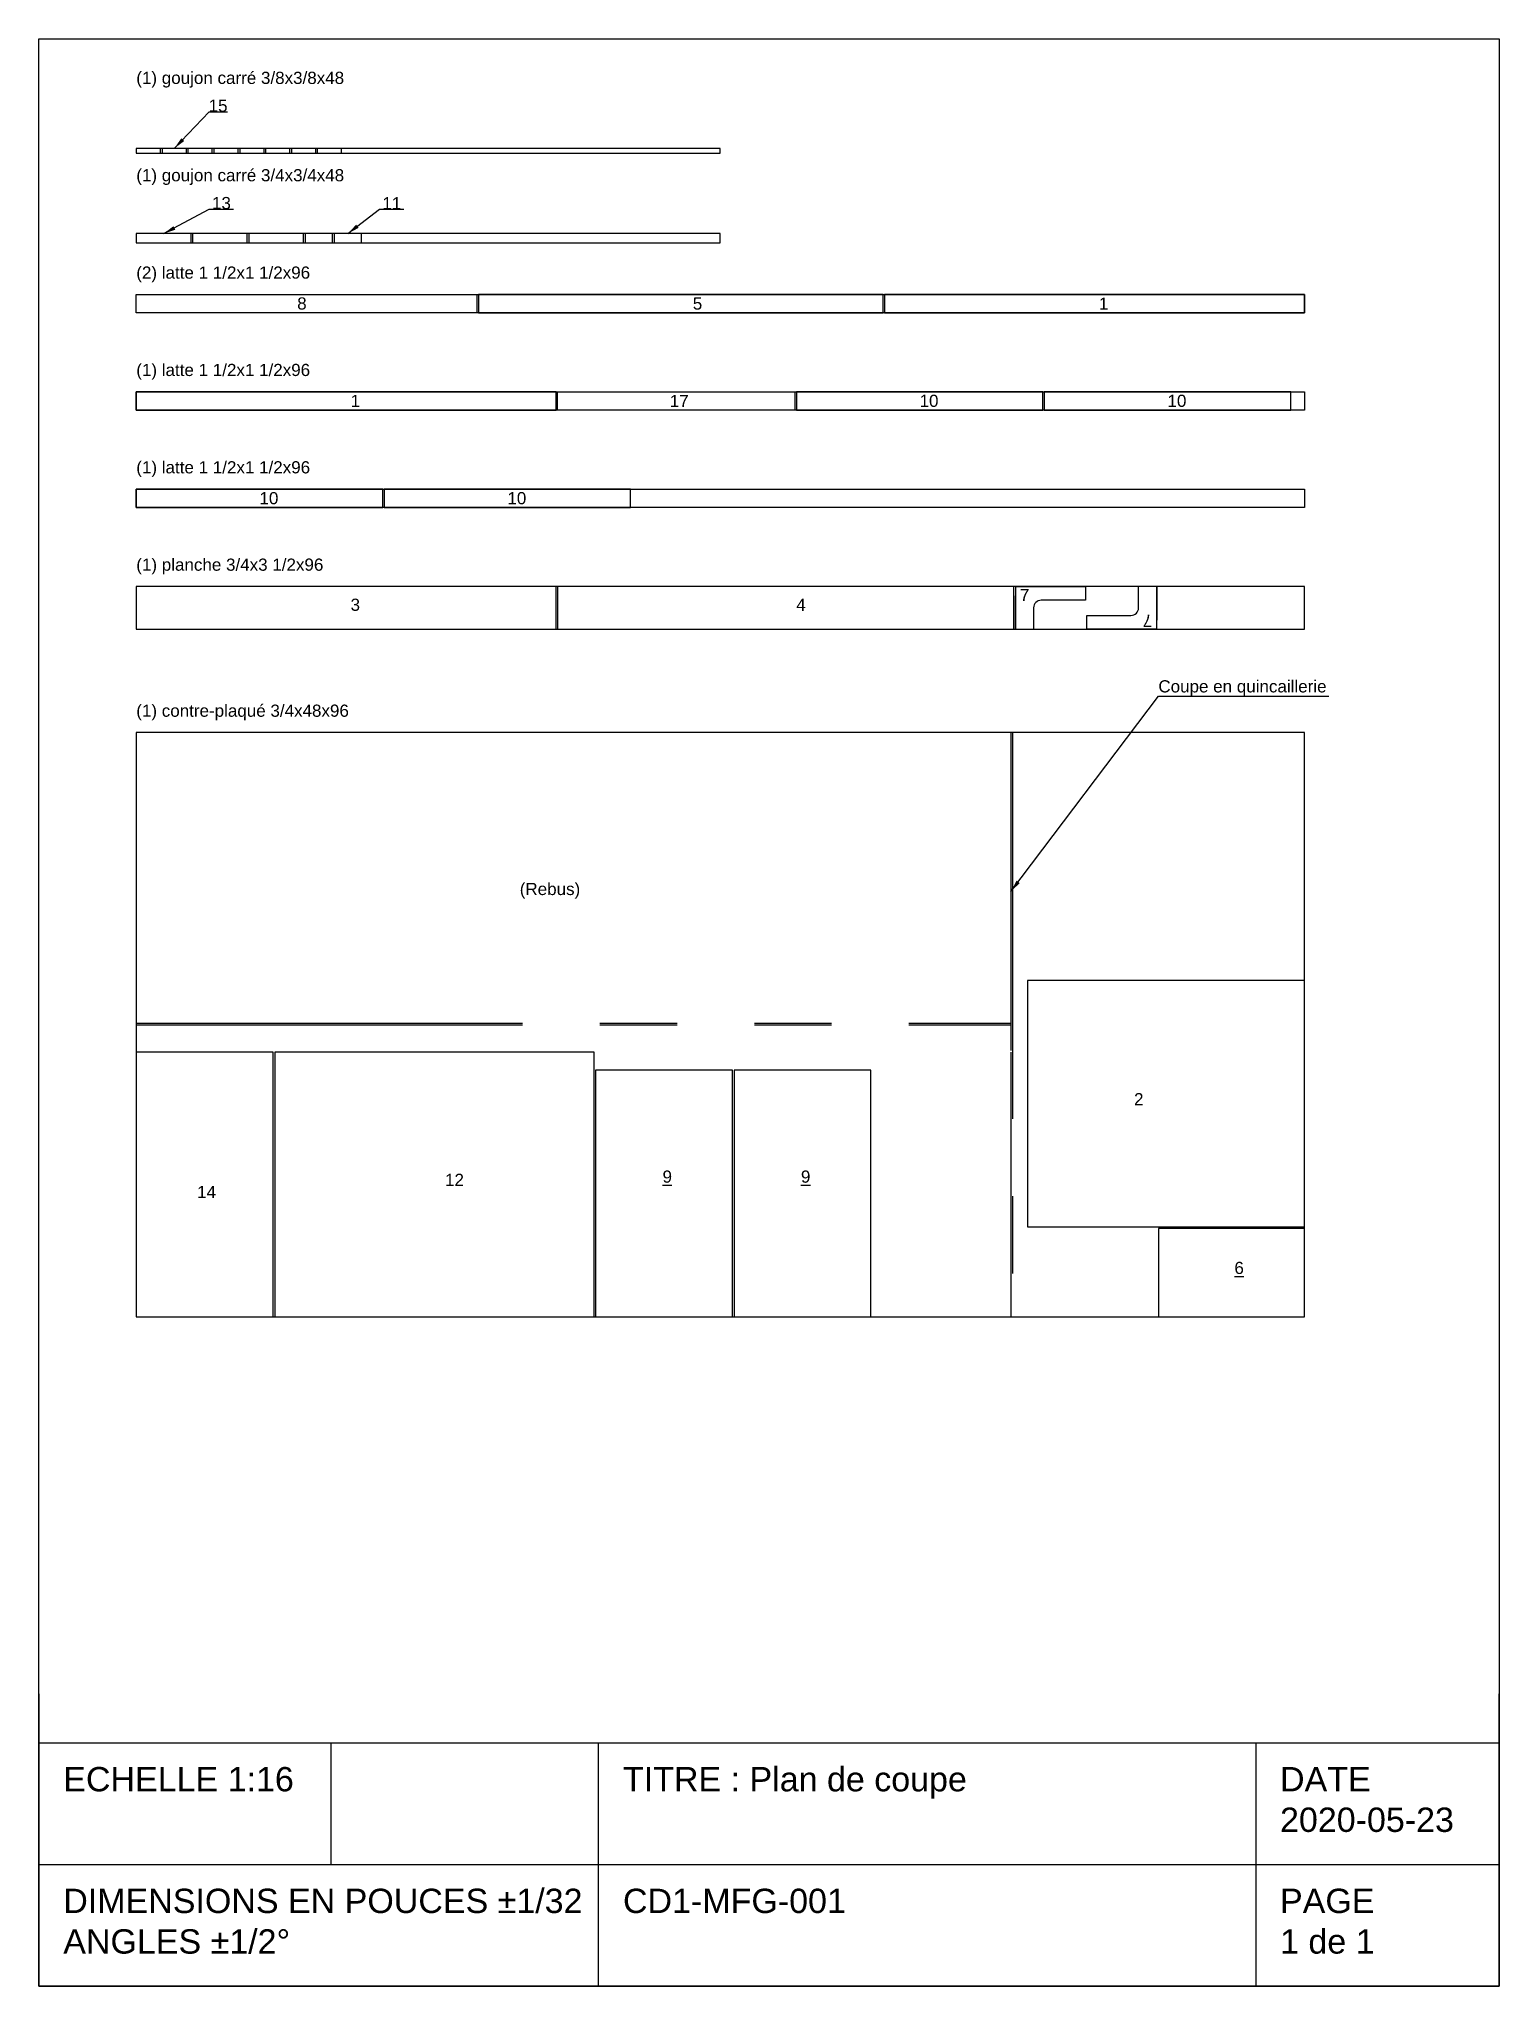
# Model space of a CAD drawing. Header units: inches. Extents: x -4 to 116, y -44 to 116.
import ezdxf

# ---------------------------------------------------------------- set-up
doc = ezdxf.new("R2010")
doc.units = ezdxf.units.IN
doc.header["$MEASUREMENT"] = 0
doc.linetypes.add('PHANTOM', pattern=[63.5, 31.75, -6.35, 6.35, -6.35, 6.35, -6.35])
doc.layers.get('0').update_dxf_attribs({"lineweight": 25})
doc.styles.add('QCADDimTextStyle', font='txt')
doc.styles.add('textstyle11', font='')
doc.styles.add('textstyle12', font='')
doc.styles.add('textstyle13', font='')
doc.styles.add('textstyle14', font='')
doc.styles.add('textstyle15', font='')
doc.styles.add('textstyle16', font='')
doc.styles.add('textstyle17', font='')
doc.styles.add('textstyle18', font='')
doc.styles.add('textstyle19', font='')
doc.styles.add('textstyle20', font='')
doc.styles.add('textstyle21', font='')
doc.styles.add('textstyle22', font='')
doc.styles.add('textstyle23', font='')
doc.styles.add('textstyle24', font='')
doc.styles.add('textstyle25', font='')
doc.styles.add('textstyle26', font='')
doc.styles.add('textstyle27', font='')
doc.styles.add('textstyle28', font='')
doc.styles.add('textstyle29', font='')
doc.styles.add('textstyle30', font='')
doc.styles.add('textstyle31', font='')
doc.styles.add('textstyle32', font='')
doc.styles.add('textstyle33', font='')
doc.styles.add('textstyle34', font='')
doc.styles.add('textstyle35', font='')
doc.styles.add('textstyle36', font='')
doc.styles.add('textstyle37', font='')
doc.styles.add('textstyle38', font='')
doc.styles.add('textstyle39', font='')
doc.styles.add('textstyle40', font='')
doc.styles.add('textstyle41', font='')
doc.styles.get('textstyle11').set_extended_font_data('Arial')
doc.styles.get('textstyle12').set_extended_font_data('Arial')
doc.styles.get('textstyle13').set_extended_font_data('Arial')
doc.styles.get('textstyle14').set_extended_font_data('Arial')
doc.styles.get('textstyle15').set_extended_font_data('Arial')
doc.styles.get('textstyle16').set_extended_font_data('Arial')
doc.styles.get('textstyle17').set_extended_font_data('Arial')
doc.styles.get('textstyle18').set_extended_font_data('Arial')
doc.styles.get('textstyle19').set_extended_font_data('Arial')
doc.styles.get('textstyle20').set_extended_font_data('Arial')
doc.styles.get('textstyle21').set_extended_font_data('Arial')
doc.styles.get('textstyle22').set_extended_font_data('Arial')
doc.styles.get('textstyle23').set_extended_font_data('Arial')
doc.styles.get('textstyle24').set_extended_font_data('Arial')
doc.styles.get('textstyle25').set_extended_font_data('Arial')
doc.styles.get('textstyle26').set_extended_font_data('Arial')
doc.styles.get('textstyle27').set_extended_font_data('Arial')
doc.styles.get('textstyle28').set_extended_font_data('Arial')
doc.styles.get('textstyle29').set_extended_font_data('Arial')
doc.styles.get('textstyle30').set_extended_font_data('Arial')
doc.styles.get('textstyle31').set_extended_font_data('Arial')
doc.styles.get('textstyle32').set_extended_font_data('Arial')
doc.styles.get('textstyle33').set_extended_font_data('Arial')
doc.styles.get('textstyle34').set_extended_font_data('Arial')
doc.styles.get('textstyle35').set_extended_font_data('Arial')
doc.styles.get('textstyle36').set_extended_font_data('Arial')
doc.styles.get('textstyle37').set_extended_font_data('Arial')
doc.styles.get('textstyle38').set_extended_font_data('Arial')
doc.styles.get('textstyle39').set_extended_font_data('Arial')
doc.styles.get('textstyle40').set_extended_font_data('Arial')
doc.styles.get('textstyle41').set_extended_font_data('Arial')
doc.dimstyles.new('QCADDimStyle', dxfattribs={"dimtxt": 1, "dimasz": 1, "dimexe": 0.5, "dimexo": 0.25, "dimgap": 0.25, "dimtad": 1, "dimtoh": 1, "dimdec": 4, "dimzin": 0, "dimdsep": 46, "dimtxsty": 'QCADDimTextStyle', "dimcen": 0.09, "dimadec": 0, "dimazin": 0, "dimtfac": 1, "dimtdec": 4, "dimtofl": 0, "dimtmove": 0, "dimatfit": 3, "dimfxl": 1, "dimtolj": 1, "dimtzin": 0, "dimarcsym": 0})

# ---------------------------------------------------------------- blocks, each defined once
blk = doc.blocks.new('Part11')
for p, q in [((0.75, 2.25), (0, 2.25)), ((0, 2.25), (0, 0)), ((0.75, 0), (0.75, 2.25)), ((0, 0), (0.75, 0))]:
    blk.add_line(p, q)
blk = doc.blocks.new("Board_2x4x8'")
for p, q in [((3.5, 96), (0, 96)), ((0, 96), (0, 0)), ((3.5, 0), (3.5, 96)), ((0, 0), (3.5, 0))]:
    blk.add_line(p, q)
blk = doc.blocks.new('Part02')
for p, q in [((20.25, 22.75), (0, 22.75)), ((0, 22.75), (0, 0)), ((20.25, 0), (20.25, 22.75)), ((0, 0), (20.25, 0))]:
    blk.add_line(p, q)
at = {"insert": (10, 14), "char_height": 1, "attachment_point": 7, "rotation": 270, "style": 'textstyle27'}
blk.add_mtext('2', dxfattribs=at)
blk = doc.blocks.new('Part03')
for p, q in [((3.5, 34.5), (0, 34.5)), ((0, 34.5), (0, 0)), ((3.5, 0), (3.5, 34.5)), ((0, 0), (3.5, 0))]:
    blk.add_line(p, q)
at = {"insert": (1.5, 18), "char_height": 1, "attachment_point": 5, "rotation": 90, "style": 'textstyle12'}
blk.add_mtext('3', dxfattribs=at)
blk = doc.blocks.new('Part04')
for p, q in [((3.5, 37.5), (0, 37.5)), ((0, 37.5), (0, 0)), ((3.5, 0), (3.5, 37.5)), ((0, 0), (3.5, 0))]:
    blk.add_line(p, q)
at = {"insert": (1.5, 20), "char_height": 1, "attachment_point": 5, "rotation": 90, "style": 'textstyle17'}
blk.add_mtext('4', dxfattribs=at)
blk = doc.blocks.new('Part05')
for p, q in [((1.5, 33.25), (0, 33.25)), ((0, 33.25), (0, 0)), ((1.5, 0), (1.5, 33.25)), ((0, 0), (1.5, 0))]:
    blk.add_line(p, q)
at = {"insert": (0.75, 18), "char_height": 1, "attachment_point": 5, "rotation": 90, "style": 'textstyle25'}
blk.add_mtext('5', dxfattribs=at)
blk = doc.blocks.new('Part06')
for p, q in [((7.25, 12), (0, 12)), ((0, 12), (0, 0)), ((7.25, 0), (7.25, 12)), ((0, 0), (7.25, 0))]:
    blk.add_line(p, q)
at = {"insert": (3.75, 6.25), "char_height": 1, "attachment_point": 7, "rotation": 90, "style": 'textstyle29'}
blk.add_mtext('\\L6', dxfattribs=at)
blk = doc.blocks.new('Part07')
for p, q in [((0, 3.5), (0, 0)), ((0, 3.5), (5.75, 3.5)), ((5.75, 3.5), (5.75, 2.375)), ((0, 0), (0, 2.75)), ((1.5, 1.75), (1.5, 0)), ((5.75, 2.375), (2.125, 2.375)), ((0, 0), (1.5, 0))]:
    blk.add_line(p, q)
blk.add_arc((2.125, 1.75), 0.625, 90, 180)
at = {"insert": (0.375, 2.3125), "char_height": 1, "attachment_point": 7, "style": 'textstyle16'}
blk.add_mtext('7', dxfattribs=at)
blk = doc.blocks.new('Part08')
for p, q in [((1.5, 28), (0, 28)), ((0, 28), (0, 0)), ((1.5, 0), (1.5, 28)), ((0, 0), (1.5, 0))]:
    blk.add_line(p, q)
at = {"insert": (1.25, 14), "char_height": 1, "attachment_point": 7, "rotation": 90, "style": 'textstyle14'}
blk.add_mtext('8', dxfattribs=at)
blk = doc.blocks.new('Part09')
for p, q in [((11.25, 20.25), (0, 20.25)), ((0, 20.25), (0, 0)), ((11.25, 0), (11.25, 20.25)), ((0, 0), (11.25, 0))]:
    blk.add_line(p, q)
at = {"insert": (5.5, 11), "char_height": 1, "attachment_point": 7, "style": 'textstyle15'}
blk.add_mtext('\\L9', dxfattribs=at)
blk = doc.blocks.new('Part10')
for p, q in [((1.5, 20.25), (0, 20.25)), ((0, 20.25), (0, 0)), ((1.5, 0), (1.5, 20.25)), ((0, 0), (1.5, 0))]:
    blk.add_line(p, q)
at = {"insert": (1.25, 10.125), "char_height": 1, "attachment_point": 7, "rotation": 90, "style": 'textstyle26'}
blk.add_mtext('10', dxfattribs=at)
blk = doc.blocks.new('Part12')
for p, q in [((21.75, 26.25), (0, 26.25)), ((0, 26.25), (0, 0)), ((21.75, 0), (21.75, 26.25)), ((0, 0), (21.75, 0))]:
    blk.add_line(p, q)
at = {"insert": (11, 14), "char_height": 1, "attachment_point": 7, "rotation": 90, "style": 'textstyle24'}
blk.add_mtext('12', dxfattribs=at)
blk = doc.blocks.new('Part13')
for p, q in [((0.75, 4.5), (0, 4.5)), ((0, 4.5), (0, 0)), ((0.75, 0), (0.75, 4.5)), ((0, 0), (0.75, 0))]:
    blk.add_line(p, q)
blk = doc.blocks.new('Part14')
for p, q in [((21.75, 11.25), (0, 11.25)), ((0, 11.25), (0, 0)), ((21.75, 0), (21.75, 11.25)), ((0, 0), (21.75, 0))]:
    blk.add_line(p, q)
at = {"insert": (12, 5), "char_height": 1, "attachment_point": 7, "rotation": 90, "style": 'textstyle13'}
blk.add_mtext('14', dxfattribs=at)
blk = doc.blocks.new('Part15')
for p, q in [((0.375, 2), (0, 2)), ((0, 2), (0, 0)), ((0.375, 0), (0.375, 2)), ((0, 0), (0.375, 0))]:
    blk.add_line(p, q)
blk = doc.blocks.new("Board_2x2x8'")
for p, q in [((1.5, 96), (0, 96)), ((0, 96), (0, 0)), ((1.5, 0), (1.5, 96)), ((0, 0), (1.5, 0))]:
    blk.add_line(p, q)
blk = doc.blocks.new('Part01')
for p, q in [((1.5, 34.5), (0, 34.5)), ((0, 34.5), (0, 0)), ((1.5, 0), (1.5, 34.5)), ((0, 0), (1.5, 0))]:
    blk.add_line(p, q)
at = {"insert": (0.75, 18), "char_height": 1, "attachment_point": 5, "rotation": 90, "style": 'textstyle11'}
blk.add_mtext('1', dxfattribs=at)
blk = doc.blocks.new('cartouche_ANSI_A')
for p, q in [((0, 10), (7.5, 10)), ((0, 0), (0, 10)), ((7.5, 10), (7.5, 0)), ((0, 1.5), (0, 0)), ((7.5, 0), (7.5, 1.5)), ((0, 1.25), (7.5, 1.25)), ((1.5, 1.25), (1.5, 0.625)), ((2.875, 0), (2.875, 1.25)), ((6.25, 1.25), (6.25, 0)), ((0, 0), (0, 0.75)), ((7.5, 0.75), (7.5, 0)), ((0, 0.625), (2.875, 0.625)), ((2.875, 0.625), (5.625, 0.625)), ((5.625, 0.625), (7.5, 0.625)), ((7.5, 0), (0, 0)), ((0, 0), (7.5, 0)), ((7.5, 0), (0, 0))]:
    blk.add_line(p, q)
at = {"char_height": 0.125, "attachment_point": 1}
for s, insert, style in [('ECHELLE 1:16', (0.125, 1.125), 'textstyle19'), ('TITRE : Plan de coupe', (3, 1.125), 'textstyle21'), ('DATE\\P2020-05-23', (6.375, 1.125), 'textstyle23'), ('DIMENSIONS EN POUCES %%p1/32\\PANGLES %%p1/2%%d', (0.125, 0.5), 'textstyle18'), ('CD1-MFG-001', (3, 0.5), 'textstyle20'), ('PAGE\\P1 de 1', (6.375, 0.5), 'textstyle22')]:
    blk.add_mtext(s, dxfattribs=dict(at, insert=insert, style=style))
blk = doc.blocks.new("Plywood_0.75x4'x8'")
for p, q in [((96, 48), (0, 48)), ((0, 48), (0, 0)), ((96, 0), (96, 48)), ((0, 0), (96, 0))]:
    blk.add_line(p, q)
blk = doc.blocks.new('Dowel_0.375x0.375x48')
for p, q in [((48, 0.375), (0, 0.375)), ((0, 0.375), (0, 0)), ((0, 0), (48, 0)), ((48, 0), (48, 0.375))]:
    blk.add_line(p, q)
blk = doc.blocks.new('Part17')
for p, q in [((0, 0), (19.5, 0)), ((0, -1.5), (0, 0)), ((19.5, 0), (19.5, -1.5)), ((19.5, -1.5), (0, -1.5))]:
    blk.add_line(p, q)
at = {"insert": (10, -0.75), "char_height": 1, "attachment_point": 5, "style": 'textstyle28'}
blk.add_mtext('17', dxfattribs=at)

msp = doc.modelspace()

# ---------------------------------------------------------------- linework, layer by layer
for p, q in [((52, 100), (4, 100)), ((4, 100), (4, 99.25)), ((4, 99.25), (52, 99.25)), ((52, 99.25), (52, 100))]:
    msp.add_line(p, q)
at = {"linetype": 'PHANTOM'}
for p, q in [((75.875, 59), (75.875, 32.875)), ((76, 59), (76, 11)), ((4, 35.125), (75.875, 35.125)), ((4, 35), (75.875, 35)), ((75.875, 32.75), (75.875, 11))]:
    msp.add_line(p, q, dxfattribs=at)

# ---------------------------------------------------------------- block references
at = {"xscale": 16, "yscale": 16}
msp.add_blockref('cartouche_ANSI_A', (-4, -44), dxfattribs=at)
for name, p, rotation in [('Part15', (4, 107), 270), ('Part15', (6.125, 107), 270), ('Part15', (8.25, 107), 270), ('Part15', (10.375, 107), 270), ('Part15', (12.5, 107), 270), ('Part15', (14.625, 107), 270), ('Part15', (16.75, 107), 270), ('Part15', (18.875, 107), 270), ('Part13', (4, 100), 270), ('Part13', (8.625, 100), 270), ('Part13', (13.25, 100), 270), ('Part11', (17.875, 100), 270), ('Part11', (20.25, 100), 270), ('Part05', (32.125, 95), 270), ('Part01', (65.5, 95), 270), ('Part01', (4, 87), 270), ('Part10', (58.25, 87), 270), ('Part10', (78.625, 87), 270), ('Part10', (4, 79), 270), ('Part10', (24.375, 79), 270), ("Board_2x4x8'", (4, 71), 270), ('Part03', (4, 71), 270), ('Part04', (38.625, 71), 270), ('Part07', (87.875, 71), 180), ('Part02', (100, 18.375), 90), ('Part14', (4, 32.75), 270), ('Part12', (15.375, 32.75), 270), ('Part06', (88, 18.25), 270)]:
    msp.add_blockref(name, p, dxfattribs=dict(rotation=rotation))
for name, p in [('Dowel_0.375x0.375x48', (4, 106.625)), ('Part17', (38.625, 87)), ('Part07', (76.25, 67.5)), ("Plywood_0.75x4'x8'", (4, 11)), ('Part09', (41.75, 11)), ('Part09', (53.125, 11))]:
    msp.add_blockref(name, p)
at = {"yscale": -1, "rotation": 270}
for name, p in [('Part08', (32, 95)), ("Board_2x2x8'", (100, 95)), ("Board_2x2x8'", (100, 87)), ("Board_2x2x8'", (100, 79))]:
    msp.add_blockref(name, p, dxfattribs=at)

# ---------------------------------------------------------------- texts
at = {"char_height": 1}
for s, insert, attachment_point, style in [('(1) goujon carré 3/8x3/8x48', (4, 112), 7, 'textstyle35'), ('15', (11.5, 110), 9, 'textstyle39'), ('(1) goujon carré 3/4x3/4x48', (4, 104), 7, 'textstyle36'), ('13', (11, 102), 8, 'textstyle38'), ('11', (25, 102), 8, 'textstyle37'), ('(2) latte 1 1/2x1 1/2x96', (4, 96), 7, 'textstyle30'), ('(1) latte 1 1/2x1 1/2x96', (4, 88), 7, 'textstyle31'), ('(1) latte 1 1/2x1 1/2x96', (4, 80), 7, 'textstyle32'), ('(1) planche 3/4x3 1/2x96', (4, 72), 7, 'textstyle33'), ('Coupe en quincaillerie', (88, 62), 7, 'textstyle41'), ('(1) contre-plaqué 3/4x48x96', (4, 60), 7, 'textstyle34'), ('(Rebus)', (38, 46), 5, 'textstyle40')]:
    msp.add_mtext(s, dxfattribs=dict(at, insert=insert, attachment_point=attachment_point, style=style))

# ---------------------------------------------------------------- leaders
for points in [[(7.125, 107), (10, 110), (11.5, 110)], [(6.25, 100), (10, 102), (12, 102)], [(21.375, 100), (24, 102), (26, 102)], [(75.875, 45.937), (88, 62), (102, 62)]]:
    msp.add_leader(points, dimstyle='QCADDimStyle')

doc.saveas('drawing.dxf')
